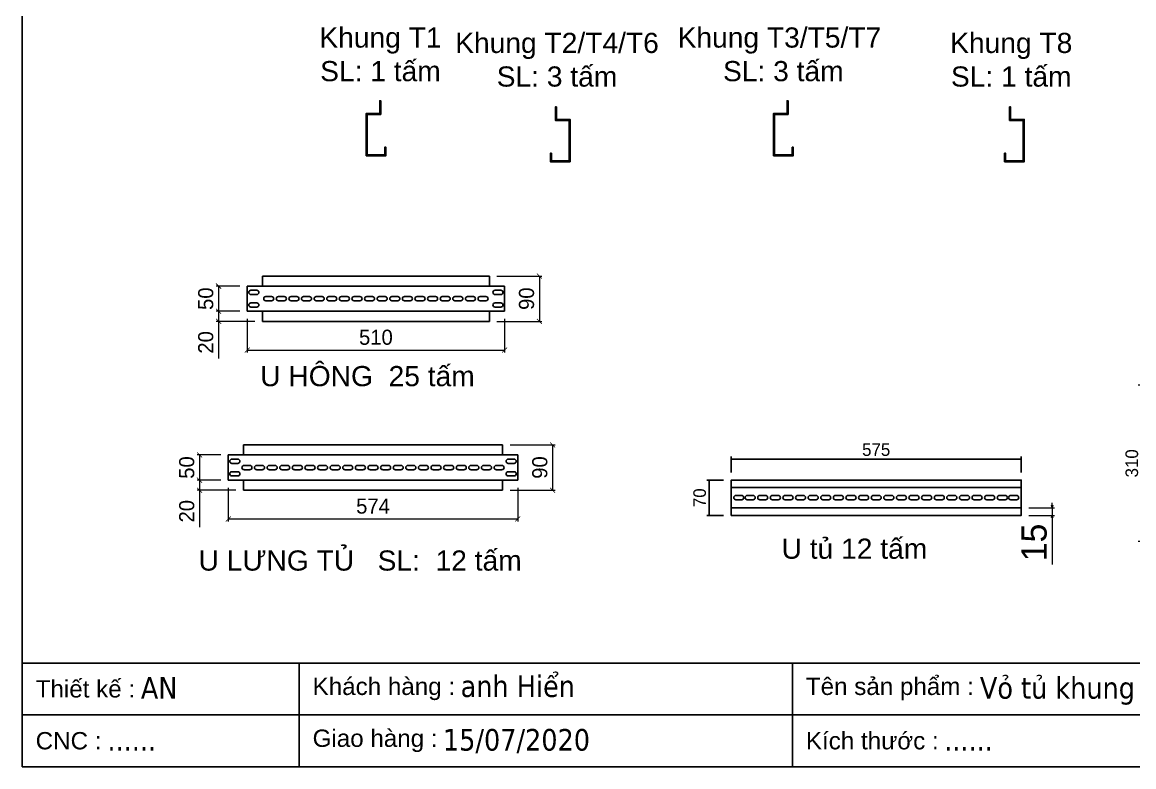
# Model space of a CAD drawing. Header units: millimetres. Extents: x 0 to 5097, y 0 to 3604.
# Drawn here: x 0 to 2204, y 0 to 1477 of the extents above; entities that cross this region are included whole.
import ezdxf
from ezdxf.enums import TextEntityAlignment as Align

# ---------------------------------------------------------------- set-up
doc = ezdxf.new("R2010")
doc.units = ezdxf.units.MM
doc.layers.add('DIM', color=253, linetype='Continuous')
doc.styles.add('Arial', font='arial.ttf')
doc.styles.add('Tahoma (Input Text)', font='tahoma.ttf')
doc.dimstyles.new('An-1', dxfattribs={"dimtxt": 25, "dimasz": 3, "dimexe": 5, "dimexo": 15, "dimgap": 6, "dimtad": 1, "dimdec": 0, "dimtxsty": 'Standard', "dimblk": 'ARCHTICK', "dimcen": 10, "dimclrd": 5, "dimclre": 5, "dimclrt": 3, "dimazin": 3, "dimtfac": 1, "dimtdec": 0, "dimtmove": 0, "dimatfit": 3, "dimldrblk": 'ARCHTICK', "dimlwd": -1, "dimlwe": -1})
doc.dimstyles.new('BIG', dxfattribs={"dimtxt": 30, "dimasz": 10, "dimexe": 5, "dimexo": 15, "dimgap": 10, "dimtad": 1, "dimdec": 0, "dimtxsty": 'Standard', "dimblk": 'ARCHTICK', "dimcen": 10, "dimclrd": 5, "dimclre": 5, "dimclrt": 3, "dimazin": 3, "dimtfac": 1, "dimtdec": 0, "dimtmove": 0, "dimatfit": 3, "dimldrblk": 'ARCHTICK', "dimlwd": 9, "dimlwe": 9})
doc.dimstyles.new('CNC', dxfattribs={"dimtxt": 50, "dimasz": 5, "dimexe": 5, "dimexo": 15, "dimgap": 10, "dimtad": 1, "dimdec": 0, "dimtxsty": 'Standard', "dimblk": 'OPEN30', "dimcen": 10, "dimclrd": 5, "dimclre": 5, "dimclrt": 3, "dimazin": 3, "dimtfac": 1, "dimtdec": 0, "dimtmove": 0, "dimatfit": 3, "dimldrblk": 'ARCHTICK', "dimlwd": 9, "dimlwe": 9})
doc.dimstyles.new('Dim-25', dxfattribs={"dimtxt": 25, "dimasz": 8, "dimexe": 10, "dimexo": 15, "dimgap": 10, "dimtad": 1, "dimdec": 0, "dimtxsty": 'Standard', "dimblk": 'OBLIQUE', "dimcen": 10, "dimclrd": 5, "dimclre": 5, "dimclrt": 3, "dimazin": 3, "dimtfac": 1, "dimtdec": 0, "dimtmove": 0, "dimatfit": 3, "dimldrblk": 'OBLIQUE', "dimlwd": 9, "dimlwe": 9})

# ---------------------------------------------------------------- blocks, each defined once
blk = doc.blocks.new('khungtenAsean2')
at = {"color": 7}
for p, q in [((2970, -1980), (0, -1980)), ((320, -1980), (320, -2100)), ((890, -1980), (890, -2100)), ((2020, -2040), (0, -2040))]:
    blk.add_line(p, q, dxfattribs=at)
blk.add_lwpolyline([(0, 0), (2970, 0), (2970, -2100), (0, -2100)], close=True, dxfattribs=at)
at = {"color": 2, "char_height": 20, "width": 917.634, "attachment_point": 4, "style": 'Arial'}
for s, insert in [('  Thiết kế :', (0, -2010)), ('  Khách hàng :', (320, -2010)), ('  Tên sản phẩm :', (890, -2010)), ('  CNC :', (0, -2070)), ('  Giao hàng :', (320, -2070)), ('  Kích thước :', (890, -2070))]:
    blk.add_mtext(s, dxfattribs=dict(at, insert=insert))
at = {"color": 1, "style": 'Tahoma (Input Text)', "flags": 8}
for tag, p in [('#01', (137.1, -2021.3)), ('#03', (506.6, -2019.3)), ('#05', (1106.6, -2021.3)), ('#07', (1834.7, -2021.3)), ('#09', (2146.7, -2021.3)), ('#02', (98.5, -2081.3)), ('#04', (486.1, -2081.3)), ('#06', (1065.3, -2081.3)), ('#08', (1817.4, -2081.3)), ('#10', (2146.7, -2081.3))]:
    blk.add_attdef(tag, p, '', height=25, dxfattribs=at)
blk.add_attdef('#11', text='', height=25, dxfattribs=at).set_placement((2915, -2067.3), align=Align.CENTER)
blk = doc.blocks.new('*D73')
at = {"color": 0, "const_width": 1.5}
for points in [[(1056.7, 633.8), (1046.7, 643.8)], [(1046.7, 553.8), (1056.7, 543.8)]]:
    blk.add_lwpolyline(points, dxfattribs=at)
at = {"layer": 'Defpoints', "color": 0, "transparency": 16777216}
for p in [(952.6, 638.8), (952.6, 548.8), (1051.7, 548.8)]:
    blk.add_point(p, dxfattribs=at)
at = {"layer": 'DIM', "color": 5, "lineweight": 9, "transparency": 16777216}
for p, q in [((967.6, 638.8), (1056.7, 638.8)), ((1051.7, 638.8), (1051.7, 548.8)), ((967.6, 548.8), (1056.7, 548.8))]:
    blk.add_line(p, q, dxfattribs=at)
at = {"layer": 'DIM', "color": 3, "transparency": 16777216, "insert": (1026.4, 593.8), "char_height": 30, "attachment_point": 5, "rotation": 90}
blk.add_mtext('90', dxfattribs=at)
blk = doc.blocks.new('_ArchTick')
at = {"color": 0, "const_width": 0.15}
blk.add_lwpolyline([(-0.5, -0.5), (0.5, 0.5)], dxfattribs=at)
blk = doc.blocks.new('*D74')
at = {"color": 0, "const_width": 1.5}
for points in [[(413.6, 496.8), (403.6, 486.8)], [(977.6, 486.8), (987.6, 496.8)]]:
    blk.add_lwpolyline(points, dxfattribs=at)
at = {"layer": 'Defpoints', "color": 0, "transparency": 16777216}
for p in [(408.6, 568.8), (982.6, 568.8), (982.6, 491.8)]:
    blk.add_point(p, dxfattribs=at)
at = {"layer": 'DIM', "color": 5, "lineweight": 9, "transparency": 16777216}
for p, q in [((408.6, 553.8), (408.6, 486.8)), ((982.6, 553.8), (982.6, 486.8)), ((408.6, 491.8), (982.6, 491.8))]:
    blk.add_line(p, q, dxfattribs=at)
at = {"layer": 'DIM', "color": 3, "transparency": 16777216, "insert": (695.6, 517.1), "char_height": 30, "attachment_point": 5}
blk.add_mtext('574', dxfattribs=at)
blk = doc.blocks.new('*D75')
at = {"color": 0, "const_width": 1.5}
for points in [[(356.6, 613.8), (346.6, 623.8)], [(346.6, 573.8), (356.6, 563.8)]]:
    blk.add_lwpolyline(points, dxfattribs=at)
at = {"layer": 'Defpoints', "color": 0, "transparency": 16777216}
for p in [(408.6, 618.8), (351.6, 568.8), (408.6, 568.8)]:
    blk.add_point(p, dxfattribs=at)
at = {"layer": 'DIM', "color": 5, "lineweight": 9, "transparency": 16777216}
for p, q in [((393.6, 618.8), (346.6, 618.8)), ((351.6, 618.8), (351.6, 568.8)), ((393.6, 568.8), (346.6, 568.8))]:
    blk.add_line(p, q, dxfattribs=at)
at = {"layer": 'DIM', "color": 3, "transparency": 16777216, "insert": (326.3, 593.8), "char_height": 30, "attachment_point": 5, "rotation": 90}
blk.add_mtext('50', dxfattribs=at)
blk = doc.blocks.new('*D76')
at = {"color": 0, "const_width": 1.5}
for points in [[(356.6, 563.8), (346.6, 573.8)], [(346.6, 553.8), (356.6, 543.8)]]:
    blk.add_lwpolyline(points, dxfattribs=at)
at = {"layer": 'Defpoints', "color": 0, "transparency": 16777216}
for p in [(408.6, 568.8), (351.6, 548.8), (438.6, 548.8)]:
    blk.add_point(p, dxfattribs=at)
at = {"layer": 'DIM', "color": 5, "lineweight": 9, "transparency": 16777216}
for p, q in [((393.6, 568.8), (346.6, 568.8)), ((351.6, 568.8), (351.6, 548.8)), ((423.6, 548.8), (346.6, 548.8)), ((351.6, 548.8), (351.6, 475.4))]:
    blk.add_line(p, q, dxfattribs=at)
at = {"layer": 'DIM', "color": 3, "transparency": 16777216, "insert": (326.3, 507.1), "char_height": 30, "attachment_point": 5, "rotation": 90}
blk.add_mtext('20', dxfattribs=at)
blk = doc.blocks.new('A$C143B6121')
at = {"color": 2}
for p, q in [((3.2, 8.5), (14.7, 8.5)), ((3.2, 0), (14.7, 0))]:
    blk.add_line(p, q, dxfattribs=at)
for centre, start, end in [((3.2, 4.3), 90, 270), ((14.7, 4.3), 270, 90)]:
    blk.add_arc(centre, 4.25, start, end, dxfattribs=at)
blk = doc.blocks.new('*D77')
at = {"color": 0, "const_width": 1.5}
for points in [[(1030.5, 968.8), (1020.5, 978.8)], [(1020.5, 888.8), (1030.5, 878.8)]]:
    blk.add_lwpolyline(points, dxfattribs=at)
at = {"layer": 'Defpoints', "color": 0, "transparency": 16777216}
for p in [(926.3, 973.8), (926.3, 883.8), (1025.5, 883.8)]:
    blk.add_point(p, dxfattribs=at)
at = {"layer": 'DIM', "color": 5, "lineweight": 9, "transparency": 16777216}
for p, q in [((941.3, 973.8), (1030.5, 973.8)), ((1025.5, 973.8), (1025.5, 883.8)), ((941.3, 883.8), (1030.5, 883.8))]:
    blk.add_line(p, q, dxfattribs=at)
at = {"layer": 'DIM', "color": 3, "transparency": 16777216, "insert": (1000.1, 928.8), "char_height": 30, "attachment_point": 5, "rotation": 90}
blk.add_mtext('90', dxfattribs=at)
blk = doc.blocks.new('*D78')
at = {"color": 0, "const_width": 1.5}
for points in [[(451.3, 831.8), (441.3, 821.8)], [(951.3, 821.8), (961.3, 831.8)]]:
    blk.add_lwpolyline(points, dxfattribs=at)
at = {"layer": 'Defpoints', "color": 0, "transparency": 16777216}
for p in [(446.3, 903.8), (956.3, 903.8), (956.3, 826.8)]:
    blk.add_point(p, dxfattribs=at)
at = {"layer": 'DIM', "color": 5, "lineweight": 9, "transparency": 16777216}
for p, q in [((446.3, 888.8), (446.3, 821.8)), ((956.3, 888.8), (956.3, 821.8)), ((446.3, 826.8), (956.3, 826.8))]:
    blk.add_line(p, q, dxfattribs=at)
at = {"layer": 'DIM', "color": 3, "transparency": 16777216, "insert": (701.3, 852.1), "char_height": 30, "attachment_point": 5}
blk.add_mtext('510', dxfattribs=at)
blk = doc.blocks.new('*D79')
at = {"color": 0, "const_width": 1.5}
for points in [[(394.4, 948.8), (384.4, 958.8)], [(384.4, 908.8), (394.4, 898.8)]]:
    blk.add_lwpolyline(points, dxfattribs=at)
at = {"layer": 'Defpoints', "color": 0, "transparency": 16777216}
for p in [(446.3, 953.8), (389.4, 903.8), (446.3, 903.8)]:
    blk.add_point(p, dxfattribs=at)
at = {"layer": 'DIM', "color": 5, "lineweight": 9, "transparency": 16777216}
for p, q in [((431.3, 953.8), (384.4, 953.8)), ((389.4, 953.8), (389.4, 903.8)), ((431.3, 903.8), (384.4, 903.8))]:
    blk.add_line(p, q, dxfattribs=at)
at = {"layer": 'DIM', "color": 3, "transparency": 16777216, "insert": (364, 928.8), "char_height": 30, "attachment_point": 5, "rotation": 90}
blk.add_mtext('50', dxfattribs=at)
blk = doc.blocks.new('*D80')
at = {"color": 0, "const_width": 1.5}
for points in [[(394.4, 898.8), (384.4, 908.8)], [(384.4, 888.8), (394.4, 878.8)]]:
    blk.add_lwpolyline(points, dxfattribs=at)
at = {"layer": 'Defpoints', "color": 0, "transparency": 16777216}
for p in [(446.3, 903.8), (389.4, 883.8), (476.3, 883.8)]:
    blk.add_point(p, dxfattribs=at)
at = {"layer": 'DIM', "color": 5, "lineweight": 9, "transparency": 16777216}
for p, q in [((431.3, 903.8), (384.4, 903.8)), ((389.4, 903.8), (389.4, 883.8)), ((461.3, 883.8), (384.4, 883.8)), ((389.4, 883.8), (389.4, 810.4))]:
    blk.add_line(p, q, dxfattribs=at)
at = {"layer": 'DIM', "color": 3, "transparency": 16777216, "insert": (364, 842.1), "char_height": 30, "attachment_point": 5, "rotation": 90}
blk.add_mtext('20', dxfattribs=at)
blk = doc.blocks.new('*D81')
at = {"color": 0, "const_width": 0.45}
for points in [[(1407.3, 611.9), (1404.3, 608.9)], [(1979.3, 608.9), (1982.3, 611.9)]]:
    blk.add_lwpolyline(points, dxfattribs=at)
at = {"layer": 'Defpoints', "color": 0, "transparency": 16777216}
for p in [(1980.8, 610.4), (1405.8, 568.9), (1980.8, 568.9)]:
    blk.add_point(p, dxfattribs=at)
at = {"layer": 'DIM', "color": 5, "transparency": 16777216}
for p, q in [((1405.8, 583.9), (1405.8, 615.4)), ((1405.8, 610.4), (1980.8, 610.4)), ((1980.8, 583.9), (1980.8, 615.4))]:
    blk.add_line(p, q, dxfattribs=at)
at = {"layer": 'DIM', "color": 3, "transparency": 16777216, "insert": (1693.3, 629.1), "char_height": 25, "attachment_point": 5}
blk.add_mtext('575', dxfattribs=at)
blk = doc.blocks.new('*D82')
at = {"color": 0, "const_width": 0.45}
for points in [[(1363.7, 567.4), (1360.7, 570.4)], [(1360.7, 500.4), (1363.7, 497.4)]]:
    blk.add_lwpolyline(points, dxfattribs=at)
at = {"layer": 'Defpoints', "color": 0, "transparency": 16777216}
for p in [(1405.8, 568.9), (1362.2, 498.9), (1405.8, 498.9)]:
    blk.add_point(p, dxfattribs=at)
at = {"layer": 'DIM', "color": 5, "transparency": 16777216}
for p, q in [((1390.8, 568.9), (1357.2, 568.9)), ((1362.2, 568.9), (1362.2, 498.9)), ((1390.8, 498.9), (1357.2, 498.9))]:
    blk.add_line(p, q, dxfattribs=at)
at = {"layer": 'DIM', "color": 3, "transparency": 16777216, "insert": (1343.4, 533.9), "char_height": 25, "attachment_point": 5, "rotation": 90}
blk.add_mtext('70', dxfattribs=at)
blk = doc.blocks.new('*D84')
at = {"color": 0, "linetype": 'ByBlock', "lineweight": -2}
for p, q in [((2227.1, 753), (2219.1, 761)), ((2219.1, 451.1), (2227.1, 443.1))]:
    blk.add_line(p, q, dxfattribs=at)
at = {"layer": 'Defpoints', "color": 0, "transparency": 16777216}
for p in [(2284.5, 757), (2223.1, 447.1), (2284.5, 447.1)]:
    blk.add_point(p, dxfattribs=at)
at = {"layer": 'DIM', "color": 5, "lineweight": 9, "transparency": 16777216}
for p, q in [((2269.5, 757), (2213.1, 757)), ((2223.1, 757), (2223.1, 447.1)), ((2269.5, 447.1), (2213.1, 447.1))]:
    blk.add_line(p, q, dxfattribs=at)
at = {"layer": 'DIM', "color": 3, "transparency": 16777216, "insert": (2200.3, 602.1), "char_height": 25, "attachment_point": 5, "rotation": 90}
blk.add_mtext('310', dxfattribs=at)
blk = doc.blocks.new('_Oblique')
at = {"color": 0, "linetype": 'ByBlock', "lineweight": -2}
blk.add_line((-0.5, -0.5), (0.5, 0.5), dxfattribs=at)
blk = doc.blocks.new('*D86')
at = {"color": 0, "linetype": 'ByBlock', "lineweight": -2}
for p, q in [((2042.2, 513.9), (2040.9, 518.9)), ((2043.6, 518.9), (2042.2, 513.9)), ((2042.2, 513.9), (2042.2, 518.9)), ((2040.9, 493.9), (2042.2, 498.9)), ((2042.2, 498.9), (2043.6, 493.9)), ((2042.2, 498.9), (2042.2, 493.9))]:
    blk.add_line(p, q, dxfattribs=at)
at = {"layer": 'Defpoints', "color": 0, "transparency": 16777216}
for p in [(1980.8, 513.9), (1980.8, 498.9), (2042.2, 498.9)]:
    blk.add_point(p, dxfattribs=at)
at = {"layer": 'DIM', "color": 5, "lineweight": 9, "transparency": 16777216}
for p, q in [((1995.8, 513.9), (2047.2, 513.9)), ((2042.2, 518.9), (2042.2, 523.9)), ((2042.2, 513.9), (2042.2, 498.9)), ((1995.8, 498.9), (2047.2, 498.9)), ((2042.2, 493.9), (2042.2, 401.6))]:
    blk.add_line(p, q, dxfattribs=at)
at = {"layer": 'DIM', "color": 3, "transparency": 16777216, "insert": (2006.7, 445.2), "char_height": 50, "attachment_point": 5, "rotation": 90}
blk.add_mtext('15', dxfattribs=at)
blk = doc.blocks.new('_Open30')
at = {"color": 0, "linetype": 'ByBlock', "lineweight": -2}
for p, q in [((-1, 0.27), (0, 0)), ((0, 0), (-1, -0.27)), ((0, 0), (-1, 0))]:
    blk.add_line(p, q, dxfattribs=at)

msp = doc.modelspace()

# ---------------------------------------------------------------- linework, layer by layer
at = {"color": 7}
for p, q in [((476.3, 973.8), (926.3, 973.8)), ((476.3, 973.8), (476.3, 953.8)), ((926.3, 973.8), (926.3, 953.8)), ((446.3, 953.8), (956.3, 953.8)), ((446.3, 953.8), (446.3, 903.8)), ((956.3, 953.8), (956.3, 903.8)), ((956.3, 903.8), (446.3, 903.8)), ((476.3, 883.8), (476.3, 903.8)), ((926.3, 883.8), (926.3, 903.8)), ((926.3, 883.8), (476.3, 883.8)), ((408.6, 618.8), (982.6, 618.8)), ((408.6, 618.8), (408.6, 568.8)), ((438.6, 638.8), (952.6, 638.8)), ((438.6, 638.8), (438.6, 618.8)), ((952.6, 638.8), (952.6, 618.8)), ((982.6, 618.8), (982.6, 568.8)), ((982.6, 568.8), (408.6, 568.8)), ((438.6, 548.8), (438.6, 568.8)), ((952.6, 548.8), (952.6, 568.8)), ((1405.8, 553.9), (1980.8, 553.9)), ((952.6, 548.8), (438.6, 548.8)), ((1405.8, 513.9), (1980.8, 513.9))]:
    msp.add_line(p, q, dxfattribs=at)
for points in [[(709, 1296.4), (682, 1296.4), (682, 1212.4), (721, 1212.4), (721, 1229.4), (719, 1229.4), (719, 1214.4), (684, 1214.4), (684, 1294.4), (711, 1294.4), (711, 1321.4), (709, 1321.4)], [(1059.3, 1284.4), (1086.3, 1284.4), (1086.3, 1200.4), (1047.3, 1200.4), (1047.3, 1217.4), (1049.3, 1217.4), (1049.3, 1202.4), (1084.3, 1202.4), (1084.3, 1282.4), (1057.3, 1282.4), (1057.3, 1309.4), (1059.3, 1309.4)], [(1516.7, 1296.4), (1489.7, 1296.4), (1489.7, 1212.4), (1528.7, 1212.4), (1528.7, 1229.4), (1526.7, 1229.4), (1526.7, 1214.4), (1491.7, 1214.4), (1491.7, 1294.4), (1518.7, 1294.4), (1518.7, 1321.4), (1516.7, 1321.4)], [(1959.9, 1284.4), (1986.9, 1284.4), (1986.9, 1200.4), (1947.9, 1200.4), (1947.9, 1217.4), (1949.9, 1217.4), (1949.9, 1202.4), (1984.9, 1202.4), (1984.9, 1282.4), (1957.9, 1282.4), (1957.9, 1309.4), (1959.9, 1309.4)], [(1405.8, 498.9), (1980.8, 498.9), (1980.8, 568.9), (1405.8, 568.9)]]:
    msp.add_lwpolyline(points, close=True, dxfattribs=at)

# ---------------------------------------------------------------- block references
ref = msp.add_blockref('khungtenAsean2', (0, 3603.6), dxfattribs=dict(at, xscale=1.716000000000349, yscale=1.716000000000349, zscale=1.716000000000349))
ref.add_attrib('#06', '......', (1828.1, 32.1), dxfattribs={"color": 1, "height": 42.9, "style": 'Tahoma (Input Text)'})
ref.add_attrib('#05', 'Vỏ tủ khung', (1899, 135.1), dxfattribs={"color": 1, "height": 42.9, "style": 'Tahoma (Input Text)'})
ref.add_attrib('#04', '15/07/2020', (834.2, 32.1), dxfattribs={"color": 1, "height": 42.9, "style": 'Tahoma (Input Text)'})
ref.add_attrib('#03', 'anh Hiển', (869.3, 138.5), dxfattribs={"color": 1, "height": 42.9, "style": 'Tahoma (Input Text)'})
ref.add_attrib('#02', '......', (169, 32.1), dxfattribs={"color": 1, "height": 42.9, "style": 'Tahoma (Input Text)'})
ref.add_attrib('#01', 'AN', (235.2, 135.1), dxfattribs={"color": 1, "height": 42.9, "style": 'Tahoma (Input Text)'})
for p in [(450.3, 937), (479.8, 924.5), (504.8, 924.5), (529.8, 924.5), (554.8, 924.5), (579.8, 924.5), (604.8, 924.5), (629.8, 924.5), (654.8, 924.5), (679.8, 924.5), (704.8, 924.5), (729.8, 924.5), (754.8, 924.5), (779.8, 924.5), (804.8, 924.5), (829.8, 924.5), (854.8, 924.5), (879.8, 924.5), (904.8, 924.5), (934.3, 937), (450.3, 912), (934.3, 912), (412.6, 602), (436.6, 589.5), (461.6, 589.5), (486.6, 589.5), (511.6, 589.5), (536.6, 589.5), (561.6, 589.5), (586.6, 589.5), (611.6, 589.5), (636.6, 589.5), (661.6, 589.5), (686.6, 589.5), (711.6, 589.5), (736.6, 589.5), (761.6, 589.5), (786.6, 589.5), (811.6, 589.5), (836.6, 589.5), (861.6, 589.5), (886.6, 589.5), (911.6, 589.5), (936.6, 589.5), (960.6, 602), (412.6, 577), (960.6, 577)]:
    msp.add_blockref('A$C143B6121', p, dxfattribs=at)
at = {"color": 7, "xscale": -1}
for p in [(1429.8, 529.9), (1452.3, 529.9), (1477.3, 529.9), (1502.3, 529.9), (1527.3, 529.9), (1552.3, 529.9), (1577.3, 529.9), (1602.3, 529.9), (1627.3, 529.9), (1652.3, 529.9), (1677.3, 529.9), (1702.3, 529.9), (1727.3, 529.9), (1752.3, 529.9), (1777.3, 529.9), (1802.3, 529.9), (1827.3, 529.9), (1852.3, 529.9), (1877.3, 529.9), (1902.3, 529.9), (1927.3, 529.9), (1952.3, 529.9), (1974.8, 529.9)]:
    msp.add_blockref('A$C143B6121', p, dxfattribs=at)

# ---------------------------------------------------------------- texts
at = {"color": 7, "char_height": 40, "attachment_point": 5, "style": 'Arial'}
for s, insert, width in [('Khung T1\\PSL: 1 tấm', (710.3, 1413.4), 594.894), ('Khung T2/T4/T6\\PSL: 3 tấm', (1060.4, 1402.7), 594.894), ('Khung T3/T5/T7\\P SL: 3 tấm', (1501.4, 1413.4), 594.894), ('Khung T8\\PSL: 1 tấm', (1961.1, 1402.7), 594.894), ('\\A1;U HÔNG  25 tấm', (684.6, 774.9), 732.207), ('\\A1;U LƯNG TỦ   SL:  12 tấm', (670, 409), 732.207), ('\\A1;U tủ 12 tấm', (1650.1, 432.5), 594.894)]:
    msp.add_mtext(s, dxfattribs=dict(at, insert=insert, width=width))

# ---------------------------------------------------------------- dimensions: what is measured, and where the dimension line sits
at = {"layer": 'DIM', "color": 7}
for base, p1, p2, dimstyle, picture, middle in [((1025.5, 883.8), (926.3, 973.8), (926.3, 883.8), 'BIG', '*D77', (1000.1, 928.8)), ((389.4, 883.8), (446.3, 903.8), (476.3, 883.8), 'BIG', '*D80', (364, 842.1)), ((2223.1, 447.1), (2284.5, 757), (2284.5, 447.1), 'Dim-25', '*D84', (2200.3, 602.1)), ((1051.7, 548.8), (952.6, 638.8), (952.6, 548.8), 'BIG', '*D73', (1026.4, 593.8)), ((351.6, 548.8), (408.6, 568.8), (438.6, 548.8), 'BIG', '*D76', (326.3, 507.1)), ((1362.2, 498.9), (1405.8, 568.9), (1405.8, 498.9), 'An-1', '*D82', (1343.4, 533.9)), ((2042.2, 498.9), (1980.8, 513.9), (1980.8, 498.9), 'CNC', '*D86', (2006.7, 445.2))]:
    dim = msp.add_linear_dim(base=base, p1=p1, p2=p2, angle=90, dimstyle=dimstyle, dxfattribs=at)
    dim.commit()
    dim.dimension.update_dxf_attribs({"geometry": picture, "text_midpoint": middle})
for base, p1, p2, picture, middle in [((389.4, 903.8), (446.3, 953.8), (446.3, 903.8), '*D79', (389.4, 928.8)), ((351.6, 568.8), (408.6, 618.8), (408.6, 568.8), '*D75', (351.6, 593.8))]:
    dim = msp.add_linear_dim(base=base, p1=p1, p2=p2, angle=90, dimstyle='BIG', dxfattribs=at)
    dim.commit()
    dim.dimension.update_dxf_attribs({"geometry": picture, "text_midpoint": middle, "dimtype": 160})
for base, p1, p2, dimstyle, picture, middle in [((956.3, 826.8), (446.3, 903.8), (956.3, 903.8), 'BIG', '*D78', (701.3, 852.1)), ((1980.8, 610.4), (1405.8, 568.9), (1980.8, 568.9), 'An-1', '*D81', (1693.3, 629.1)), ((982.6, 491.8), (408.6, 568.8), (982.6, 568.8), 'BIG', '*D74', (695.6, 517.1))]:
    dim = msp.add_linear_dim(base=base, p1=p1, p2=p2, dimstyle=dimstyle, dxfattribs=at)
    dim.commit()
    dim.dimension.update_dxf_attribs({"geometry": picture, "text_midpoint": middle})

doc.saveas('drawing.dxf')
